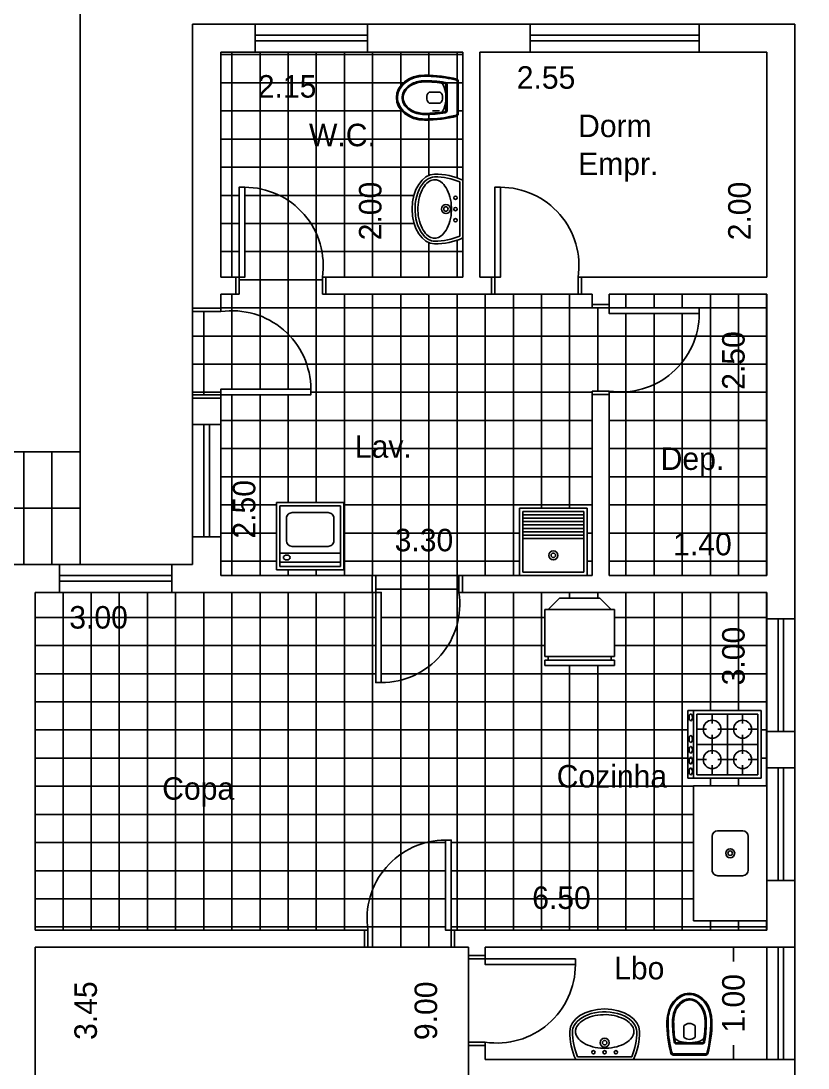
# Model space of a CAD drawing. Extents: x 0 to 58.4, y 0 to 35.7.
# Drawn here: x 25.01 to 32, y 14.31 to 23.62 of the extents above; entities that cross this region are included whole.
import ezdxf

# ---------------------------------------------------------------- set-up
doc = ezdxf.new("R2010")
doc.units = 0
doc.header["$MEASUREMENT"] = 0
doc.layers.get('0').update_dxf_attribs({"linetype": 'CONTINUOUS'})
doc.layers.get('DEFPOINTS').update_dxf_attribs({"linetype": 'CONTINUOUS'})
for name, color, linetype in [('BLOCO', 5, 'CONTINUOUS'), ('BLOCOS', 5, 'CONTINUOUS'), ('CINZA', 8, 'CONTINUOUS'), ('HACHURA', 1, 'CONTINUOUS'), ('PAREDE', 7, 'CONTINUOUS')]:
    doc.layers.add(name, color=color, linetype=linetype)
doc.styles.add('PADRÃO', font='', dxfattribs={"height": 0.2})
doc.styles.get('PADRÃO').set_extended_font_data('AvantGarde Bk BT')
doc.dimstyles.new('PADRÃOS', dxfattribs={"dimtxt": 0.15, "dimasz": 0.1, "dimexe": 1.25, "dimexo": 0.625, "dimgap": 0.1, "dimtad": 0, "dimjust": 1, "dimzin": 1, "dimdsep": 46, "dimtxsty": 'PADRÃO', "dimcen": 2.5, "dimse1": 1, "dimse2": 1, "dimsd1": 1, "dimsd2": 1, "dimclrt": 1, "dimadec": 0, "dimazin": 0, "dimtfac": 1, "dimtdec": 4, "dimtmove": 0, "dimatfit": 3, "dimfxl": 1, "dimtolj": 1, "dimtzin": 0, "dimarcsym": 0})
pattern_1 = [(0, (-125.116614280291, -129.9344405461222), (0, 0.25), []), (90, (-125.116614280291, -129.9344405461222), (-0.25, 1.530757942277972e-17), [])]

# ---------------------------------------------------------------- blocks, each defined once
blk = doc.blocks.new('J1')
at = {"layer": 'BLOCO'}
for p, q in [((0, 0.25), (0, 0)), ((1, 0.25), (0, 0.25)), ((1, 0), (1, 0.25)), ((1, 0.1500000000000057), (0, 0.1500000000000057)), ((0, 0.09999999999999432), (1, 0.09999999999999432)), ((0, 0), (1, 0))]:
    blk.add_line(p, q, dxfattribs=at)
blk = doc.blocks.new('J15')
at = {"layer": 'BLOCO'}
for p, q in [((1.5, 0.25), (0, 0.25)), ((0, 0.25), (0, 0)), ((1.5, 0), (1.5, 0.25)), ((1.5, 0.1500000000000057), (0, 0.1500000000000057)), ((0, 0.09999999999999432), (1.5, 0.09999999999999432)), ((0, 0), (1.5, 0))]:
    blk.add_line(p, q, dxfattribs=at)
blk = doc.blocks.new('P80E15')
at = {"layer": 'BLOCO', "ltscale": 0.015}
for p, q in [((0.03000000000000114, 0.1500000000000057), (0, 0.1500000000000057)), ((0, 0.1500000000000057), (0, 0)), ((0.03000000000000114, 0.1500000000000057), (0.03000000000000114, 0)), ((0.8000000000000114, 0.1500000000000341), (0.7700000000000102, 0.1500000000000341)), ((0.7700000000000102, 0.1500000000000057), (0.7700000000000102, 0)), ((0.8000000000000114, 0.1500000000000057), (0.8000000000000114, 0)), ((0.03000000000000114, 2.842170943040401e-14), (0, 0)), ((0.8000000000000114, 2.842170943040401e-14), (0.7700000000000102, 5.684341886080801e-14))]:
    blk.add_line(p, q, dxfattribs=at)
at = {"layer": 'BLOCO'}
blk.add_lwpolyline([(0.03000000000000114, 0.1500000000000057), (0.0800000000000125, 0.1500000000000057), (0.0800000000000125, 0.950000000000017), (0.03000000000000114, 0.950000000000017)], close=True, dxfattribs=at)
at = {"layer": 'BLOCO', "ltscale": 0.015}
blk.add_arc((0.0800000000000125, 0.2524375000000134), 0.6975625000000036, 351.555539587714, 90.00000000000041, dxfattribs=at)
blk = doc.blocks.new('P80D25')
at = {"layer": 'BLOCO', "ltscale": 0.015}
for p, q in [((0, 0.2499999999999716), (0, 0)), ((0, 0.25), (0.03000000000000114, 0.25)), ((0.03000000000000114, 0.2499999999999716), (0.03000000000000114, 0)), ((0.7700000000000102, 0.2499999999999716), (0.7700000000000102, -2.842170943040401e-14)), ((0.7700000000000102, 0.2499999999999716), (0.8000000000000114, 0.2499999999999716)), ((0.8000000000000114, 0.2499999999999716), (0.8000000000000114, -2.842170943040401e-14)), ((0, 0), (0.8000000000000114, -2.842170943040401e-14))]:
    blk.add_line(p, q, dxfattribs=at)
at = {"layer": 'BLOCO'}
blk.add_lwpolyline([(0.7700000000000102, 0.2499999999999716), (0.7199999999999989, 0.2499999999999716), (0.7199999999999989, 1.049999999999983), (0.7700000000000102, 1.049999999999983)], close=True, dxfattribs=at)
at = {"layer": 'BLOCO', "ltscale": 0.015}
blk.add_arc((0.7199999999999989, 0.3524374999999793), 0.6975625000000036, 89.99999999999959, 188.444460412286, dxfattribs=at)
blk = doc.blocks.new('P80D15')
at = {"layer": 'BLOCO', "ltscale": 0.015}
for p, q in [((0, 0.1500000000000057), (0, 0)), ((0, 0.1500000000000341), (0.03000000000000114, 0.1500000000000341)), ((0.03000000000000114, 0.1500000000000057), (0.03000000000000114, 0)), ((0.7700000000000102, 0.1500000000000057), (0.7700000000000102, 0)), ((0.7700000000000102, 0.1500000000000057), (0.8000000000000114, 0.1500000000000057)), ((0.8000000000000114, 0.1500000000000057), (0.8000000000000114, 0)), ((0, 2.842170943040401e-14), (0.03000000000000114, 0)), ((0.7699999999999818, 0), (0.8000000000000114, 0))]:
    blk.add_line(p, q, dxfattribs=at)
at = {"layer": 'BLOCO'}
blk.add_lwpolyline([(0.7700000000000102, 0.1500000000000057), (0.7199999999999989, 0.1500000000000057), (0.7199999999999989, 0.950000000000017), (0.7700000000000102, 0.950000000000017)], close=True, dxfattribs=at)
at = {"layer": 'BLOCO', "ltscale": 0.015}
blk.add_arc((0.7199999999999989, 0.2524375000000134), 0.6975625000000036, 89.99999999999959, 188.444460412286, dxfattribs=at)
blk = doc.blocks.new('*D24')
at = {"layer": 'DEFPOINTS', "color": 0, "linetype": 'ByBlock', "ltscale": 0.015}
for p in [(151.9012988575049, 153.2716964612451), (154.0512988575049, 153.2716964612451), (154.0512988575049, 152.9668507442966)]:
    blk.add_point(p, dxfattribs=at)
at = {"color": 1, "linetype": 'ByBlock', "ltscale": 0.015, "insert": (152.490515890472, 152.9668507442966), "char_height": 0.2, "attachment_point": 5, "style": 'PADRÃO'}
blk.add_mtext('\\A1;2.15', dxfattribs=at)
blk = doc.blocks.new('*D25')
at = {"layer": 'DEFPOINTS', "color": 0, "linetype": 'ByBlock', "ltscale": 0.015}
for p in [(153.2304566774369, 153.2716964612451), (154.0512988575048, 153.2716964612451), (154.0512988575048, 151.2716964612451)]:
    blk.add_point(p, dxfattribs=at)
at = {"color": 1, "linetype": 'ByBlock', "ltscale": 0.015, "insert": (153.2304566774369, 151.8607761315748), "char_height": 0.2, "attachment_point": 5, "rotation": 90, "style": 'PADRÃO'}
blk.add_mtext('\\A1;2.00', dxfattribs=at)
blk = doc.blocks.new('*D26')
at = {"layer": 'DEFPOINTS', "color": 0, "linetype": 'ByBlock', "ltscale": 0.015}
for p in [(154.2012988575049, 153.2716964612451), (156.7512988575049, 153.2716964612451), (156.7512988575049, 153.0457274916542)]:
    blk.add_point(p, dxfattribs=at)
at = {"color": 1, "linetype": 'ByBlock', "ltscale": 0.015, "insert": (154.7905158904719, 153.0457274916542), "char_height": 0.2, "attachment_point": 5, "style": 'PADRÃO'}
blk.add_mtext('\\A1;2.55', dxfattribs=at)
blk = doc.blocks.new('*D27')
at = {"layer": 'DEFPOINTS', "color": 0, "linetype": 'ByBlock', "ltscale": 0.015}
for p in [(156.5096346165039, 153.2716964612451), (156.7512988575049, 153.2716964612451), (156.7512988575049, 151.2716964612451)]:
    blk.add_point(p, dxfattribs=at)
at = {"color": 1, "linetype": 'ByBlock', "ltscale": 0.015, "insert": (156.5096346165039, 151.8607761315748), "char_height": 0.2, "attachment_point": 5, "rotation": 90, "style": 'PADRÃO'}
blk.add_mtext('\\A1;2.00', dxfattribs=at)
blk = doc.blocks.new('*D28')
at = {"layer": 'DEFPOINTS', "color": 0, "linetype": 'ByBlock', "ltscale": 0.015}
for p in [(156.7512988575049, 151.1216964612451), (156.4561938853728, 148.6216964612451), (156.7512988575049, 148.6216964612451)]:
    blk.add_point(p, dxfattribs=at)
at = {"color": 1, "linetype": 'ByBlock', "ltscale": 0.015, "insert": (156.4561938853728, 150.5326167909154), "char_height": 0.2, "attachment_point": 5, "rotation": 90, "style": 'PADRÃO'}
blk.add_mtext('\\A1;2.50', dxfattribs=at)
blk = doc.blocks.new('*D29')
at = {"layer": 'DEFPOINTS', "color": 0, "linetype": 'ByBlock', "ltscale": 0.015}
for p in [(155.3512988575049, 148.9005357289226), (155.3512988575049, 148.6216964612451), (156.7512988575049, 148.6216964612451)]:
    blk.add_point(p, dxfattribs=at)
at = {"color": 1, "linetype": 'ByBlock', "ltscale": 0.015, "insert": (156.1800763300324, 148.9005357289226), "char_height": 0.2, "attachment_point": 5, "style": 'PADRÃO'}
blk.add_mtext('\\A1;1.40', dxfattribs=at)
blk = doc.blocks.new('*D30')
at = {"layer": 'DEFPOINTS', "color": 0, "linetype": 'ByBlock', "ltscale": 0.015}
for p in [(151.9012988575049, 148.9361172222403), (151.9012988575049, 148.6216964612451), (155.2012988575049, 148.6216964612451)]:
    blk.add_point(p, dxfattribs=at)
at = {"color": 1, "linetype": 'ByBlock', "ltscale": 0.015, "insert": (153.7060543080722, 148.9361172222403), "char_height": 0.2, "attachment_point": 5, "style": 'PADRÃO'}
blk.add_mtext('\\A1;3.30', dxfattribs=at)
blk = doc.blocks.new('*D31')
at = {"layer": 'DEFPOINTS', "color": 0, "linetype": 'ByBlock', "ltscale": 0.015}
for p in [(151.9012988575049, 151.1216964612451), (152.1097131439628, 151.1216964612451), (151.9012988575049, 148.6216964612451)]:
    blk.add_point(p, dxfattribs=at)
at = {"color": 1, "linetype": 'ByBlock', "ltscale": 0.015, "insert": (152.1097131439628, 149.2107761315748), "char_height": 0.2, "attachment_point": 5, "rotation": 90, "style": 'PADRÃO'}
blk.add_mtext('\\A1;2.50', dxfattribs=at)
blk = doc.blocks.new('*D32')
at = {"layer": 'DEFPOINTS', "color": 0, "linetype": 'ByBlock', "ltscale": 0.015}
for p in [(156.7512988575049, 148.4716964612451), (156.4561938853728, 145.4716964612451), (156.7512988575049, 145.4716964612451)]:
    blk.add_point(p, dxfattribs=at)
at = {"color": 1, "linetype": 'ByBlock', "ltscale": 0.015, "insert": (156.4561938853728, 147.9069986590473), "char_height": 0.2, "attachment_point": 5, "rotation": 90, "style": 'PADRÃO'}
blk.add_mtext('\\A1;3.00', dxfattribs=at)
blk = doc.blocks.new('*D33')
at = {"layer": 'DEFPOINTS', "color": 0, "linetype": 'ByBlock', "ltscale": 0.015}
for p in [(150.2512988575049, 145.7589405402624), (150.2512988575049, 145.4716964612451), (156.7512988575049, 145.4716964612451)]:
    blk.add_point(p, dxfattribs=at)
at = {"color": 1, "linetype": 'ByBlock', "ltscale": 0.015, "insert": (154.9279206417991, 145.7589405402624), "char_height": 0.2, "attachment_point": 5, "style": 'PADRÃO'}
blk.add_mtext('\\A1;6.50', dxfattribs=at)
blk = doc.blocks.new('*D34')
at = {"layer": 'DEFPOINTS', "color": 0, "linetype": 'ByBlock', "ltscale": 0.015}
for p in [(150.2512988575049, 148.4716964612451), (153.2472512440137, 148.4716964612451), (153.2472512440137, 148.2496139546853)]:
    blk.add_point(p, dxfattribs=at)
at = {"color": 1, "linetype": 'ByBlock', "ltscale": 0.015, "insert": (150.8159966597027, 148.2496139546853), "char_height": 0.2, "attachment_point": 5, "style": 'PADRÃO'}
blk.add_mtext('\\A1;3.00', dxfattribs=at)
blk = doc.blocks.new('*D35')
at = {"color": 0, "linetype": 'ByBlock', "ltscale": 0.015}
for p, q in [((156.4561938853728, 145.3216964612451), (156.4561938853728, 145.1929189887176)), ((156.4561938853728, 144.3216964612451), (156.4561938853728, 144.4504739337726))]:
    blk.add_line(p, q, dxfattribs=at)
at = {"layer": 'DEFPOINTS', "color": 0, "linetype": 'ByBlock', "ltscale": 0.015}
for p in [(156.7512988575049, 145.3216964612451), (156.4561938853728, 144.3216964612451), (156.7512988575049, 144.3216964612451)]:
    blk.add_point(p, dxfattribs=at)
at = {"color": 1, "linetype": 'ByBlock', "ltscale": 0.015, "insert": (156.4561938853728, 144.8216964612451), "char_height": 0.2, "attachment_point": 5, "rotation": 90, "style": 'PADRÃO'}
blk.add_mtext('\\A1;1.00', dxfattribs=at)
blk = doc.blocks.new('*D36')
at = {"layer": 'DEFPOINTS', "color": 0, "linetype": 'ByBlock', "ltscale": 0.015}
for p in [(150.2512988575049, 145.3216964612451), (150.2512988575049, 141.8716964612451), (150.7024520981217, 141.8716964612451)]:
    blk.add_point(p, dxfattribs=at)
at = {"color": 1, "linetype": 'ByBlock', "ltscale": 0.015, "insert": (150.7024520981217, 144.7568612964099), "char_height": 0.2, "attachment_point": 5, "rotation": 90, "style": 'PADRÃO'}
blk.add_mtext('\\A1;3.45', dxfattribs=at)
blk = doc.blocks.new('*D37')
at = {"layer": 'DEFPOINTS', "color": 0, "linetype": 'ByBlock', "ltscale": 0.015}
for p in [(153.1784178999521, 145.3216964612451), (153.7244692792733, 136.3216964612451), (154.1012988575049, 136.3216964612451)]:
    blk.add_point(p, dxfattribs=at)
at = {"color": 1, "linetype": 'ByBlock', "ltscale": 0.015, "insert": (153.7244692792733, 144.7552816260803), "char_height": 0.2, "attachment_point": 5, "rotation": 90, "style": 'PADRÃO'}
blk.add_mtext('\\A1;9.00', dxfattribs=at)
blk = doc.blocks.new('VASOSAN')
at = {"layer": 'BLOCOS'}
for p, q in [((-0.04999870165021036, 0.1999637913173729), (-0.04999870165021036, 0.300036208682684)), ((0.05000129834978395, 0.2000000000000171), (0.05000129834978395, 0.3000000000000398)), ((-0.1156907586723577, 0.1400000000000148), (0.1156608751354042, 0.1400000000000148)), ((-0.1156899891503542, 0.1500000000000057), (0.1156563640565906, 0.1500000000000057)), ((-0.1449592708755176, 0.04000000000002046), (0.1449618675667352, 0.04000000000002046)), ((-0.144958964094414, 0.05000000000001137), (0.144958964094414, 0.05000000000001137))]:
    blk.add_line(p, q, dxfattribs=at)
for centre, radius, start, end in [((-1.681254687468936e-05, 0.2500000000000284), 0.07072348561596478, 44.98962509969003, 134.9688828081831), ((-1.681254687468936e-05, 0.2500000000000284), 0.07072348561596478, 225.0311171918169, 315.01037490031), ((-0.1156907586724003, 0.1599999999999966), 0.02, 189.3867869031125, 270.0000000001221), ((-0.1156899891503826, 0.1599999999999113), 0.01, 189.3843767903272, 270.0000000002443), ((0.1156563640566048, 0.1599999999999397), 0.01, 269.9999999999185, 350.5758748885445), ((0.1156608751354185, 0.1600000000000534), 0.02, 269.9999999999593, 350.5771305827586), ((-0.1449592708755176, 0.06000000000784667), 0.02, 195.5363314444965, 269.9999999879495), ((-0.1449589640944282, 0.0600000000000307), 0.01, 195.5346797106506, 270), ((0.1449589640941156, 0.06000000000059913), 0.01, 270.0000000017912, 344.483103753554), ((0.1449618675666784, 0.06000000000008754), 0.02, 270.0000000001221, 344.463668535786)]:
    blk.add_arc(centre, radius, start, end, dxfattribs=at)
for centre, major_axis, ratio, start_param, end_param in [((1.298349786793551e-06, 0.3400000000000034), (0, 0.25), 0.8000000000000114, 4.71238898038469, 7.853981633974483), ((1.298349786793551e-06, 0.3400000000000034), (0, 0.5), 0.4000000000000057, 1.570796326794897, 2.178171401941273), ((1.298349786793551e-06, 0.3400000000000034), (0, 0.5), 0.4000000000000057, 4.10501390519934, 4.71238898038469), ((3.162615456631102e-06, 0.2000000000000171), (-0.1315416254084454, 0), 0.380107846735427, 0, 3.141592653589793)]:
    blk.add_ellipse(centre, major_axis=major_axis, ratio=ratio, start_param=start_param, end_param=end_param, dxfattribs=at)
for points, knots in [([(0.1900012983497845, 0.3400000000000034), (0.1900012983497845, 0.3848761319792686), (0.1797393390216371, 0.4296688513161939), (0.1275724019719462, 0.5345347987748141), (0.06728061332151469, 0.5774883381547511), (-0.05557463358574921, 0.5822833263597715), (-0.1176873313140447, 0.5442092108278018), (-0.1772271428546759, 0.4396819034496957), (-0.1899987016502109, 0.3899119131999385), (-0.1899987016502109, 0.3400000000000034)], [4.71238898038469, 4.71238898038469, 4.71238898038469, 4.71238898038469, 5.268704666077937, 5.268704666077937, 6.251971787216637, 6.251971787216637, 7.235238908355337, 7.235238908355337, 7.853981633974483, 7.853981633974483, 7.853981633974483, 7.853981633974483]), ([(0.1500012983497925, 0.3400000000000034), (0.1500012983497925, 0.3788440209133057), (0.1410350669412708, 0.4175642631073231), (0.09785548235792874, 0.5046356523495774), (0.05186252916044509, 0.5365242863162791), (-0.035906470330346, 0.5428969122828846), (-0.08268716521656927, 0.5186239494114204), (-0.136675398657502, 0.4336095243094746), (-0.1499987016502189, 0.3869668551708401), (-0.1499987016502189, 0.3400000000000034)], [4.71238898038469, 4.71238898038469, 4.71238898038469, 4.71238898038469, 5.267303564860582, 5.267303564860582, 6.225165062483076, 6.225165062483076, 7.18302656010557, 7.18302656010557, 7.853981633974483, 7.853981633974483, 7.853981633974483, 7.853981633974483]), ([(0.1400012983497874, 0.3400000000000034), (0.1400012983497874, 0.3772837390730786), (0.1313244408788421, 0.4146147677288923), (0.08614040026922964, 0.5057958350239744), (0.03502463044166859, 0.5349710805647021), (-0.04931088296146413, 0.5246485128546965), (-0.08846614740087944, 0.4978919085569657), (-0.1301770436703151, 0.4186244413023701), (-0.139998701650228, 0.3793231752999873), (-0.139998701650228, 0.3400000000000034)], [4.71238898038469, 4.71238898038469, 4.71238898038469, 4.71238898038469, 5.266984672173268, 5.266984672173268, 6.376176055750425, 6.376176055750425, 7.268653195712185, 7.268653195712185, 7.853981633974483, 7.853981633974483, 7.853981633974483, 7.853981633974483]), ([(-0.1899987016502109, 0.3400000000000034), (-0.1899987016502109, 0.2628456380244302), (-0.1826597402104682, 0.1857481592563204), (-0.1646350625580055, 0.0962993025843275), (-0.1598779088782436, 0.07633152029333701), (-0.1545936493339752, 0.05732178411361133)], [1.570796326794897, 1.570796326794897, 1.570796326794897, 1.570796326794897, 2.037455774227855, 2.037455774227855, 2.178171373096618, 2.178171373096618, 2.178171373096618, 2.178171373096618]), ([(0.1255213970934932, 0.158362586435743), (0.1304959230626253, 0.1883329397418549), (0.1342856674288981, 0.2197754344096836), (0.1388984311594896, 0.280892952358073), (0.1400012983497874, 0.3104504303007616), (0.1400012983497874, 0.3400000000000034)], [4.319424209334854, 4.319424209334854, 4.319424209334854, 4.319424209334854, 4.526146784234752, 4.526146784234752, 4.71238898038469, 4.71238898038469, 4.71238898038469, 4.71238898038469]), ([(0.1353910129756457, 0.1567256052765629), (0.1406375926198677, 0.1883393074453181), (0.1445703338030171, 0.2215366219332111), (0.1489940345178695, 0.2833246268364178), (0.1500012983497925, 0.3116621455754114), (0.1500012983497925, 0.3400000000000034)], [4.319414935773391, 4.319414935773391, 4.319414935773391, 4.319414935773391, 4.53527739023095, 4.53527739023095, 4.71238898038469, 4.71238898038469, 4.71238898038469, 4.71238898038469]), ([(0.1545944801337669, 0.0573247746568768), (0.1714080019636555, 0.1178830224408784), (0.1827947395838834, 0.188231392050767), (0.1891612343353728, 0.2873542333339003), (0.1900012983497845, 0.3136769834079587), (0.1900012983497845, 0.3400000000000034)], [4.105016649121983, 4.105016649121983, 4.105016649121983, 4.105016649121983, 4.553177186481221, 4.553177186481221, 4.71238898038469, 4.71238898038469, 4.71238898038469, 4.71238898038469])]:
    blk.add_open_spline(points, degree=3, knots=knots, dxfattribs=at)
for points in [[(-0.1499987016502189, 0.3400000000000034), (-0.1499987016502189, 0.2771333061211863), (-0.1449377691834997, 0.2142947379843179), (-0.1354229546785177, 0.1567380311504962)], [(-0.1399987016502138, 0.3400000000000034), (-0.1399987016502138, 0.2776703725988909), (-0.1349701841103865, 0.2153313553609451), (-0.1255561557510418, 0.1583694305881238)]]:
    blk.add_open_spline(points, degree=3, dxfattribs=at)
blk = doc.blocks.new('LAVAT')
at = {"layer": 'BLOCOS'}
for p, q in [((-0.2573623180961135, 0), (0.2573623180960993, 0)), ((-0.2410322495695425, 0.02500000000000568), (0.2410322495695283, 0.02500000000000568))]:
    blk.add_line(p, q, dxfattribs=at)
for centre, radius in [((-2.842170943040401e-14, 0.1500000000000057), 0.04), ((-2.842170943040401e-14, 0.1500000000000057), 0.02), ((-0.09999999999999432, 0.06499999999999773), 0.015), ((0, 0.06499999999999773), 0.015), ((0.09999999999999432, 0.06499999999999773), 0.015)]:
    blk.add_circle(centre, radius, dxfattribs=at)
for centre, radius, start, end in [((0.3099999999999739, 0.25), 0.6200000000000045, 180, 203.779994731564), ((0.3099999999999739, 0.25), 0.5951987399818819, 180.0000000000055, 202.2113997706397), ((-0.3099999999999739, 0.25), 0.5951987399818819, 337.7886002293573, 359.9999999999946), ((-0.3099999999999739, 0.25), 0.6200000000000045, 336.2200052684331, 7.016477563892661e-15)]:
    blk.add_arc(centre, radius, start, end, dxfattribs=at)
blk.add_ellipse((-2.842170943040401e-14, 0.25), major_axis=(0.3100000000000023, 0), ratio=0.645161290322576, start_param=0, end_param=3.141592653589793, dxfattribs=at)
for points, knots in [([(0.2849999999999824, 0.2500000000000284), (0.2849999999999682, 0.300317964642403), (0.2452497040517159, 0.3541887687748044), (0.1008916727811169, 0.4227595909021034), (3.167234224576987e-05, 0.4339558931305021), (-0.1743068501371283, 0.3989778962069579), (-0.2442601782461509, 0.3532994974840165), (-0.2803506487652356, 0.2860131679577762), (-0.2851229441039038, 0.2679846562883483), (-0.285198739981908, 0.2499999999999716)], [0, 0, 0, 0, 0.9361481793933827, 0.9361481793933827, 1.872296358786765, 1.872296358786765, 2.808444538180148, 2.808444538180148, 3.13938546545754, 3.13938546545754, 3.13938546545754, 3.13938546545754]), ([(0.2599999999999625, 0.2500000000000284), (0.2599999999999625, 0.2784978981889878), (0.242078010852012, 0.3126567214920613), (0.1643569005752425, 0.3704649949829673), (0.1030052039381815, 0.3920693254798095), (-0.02877373062847255, 0.4037223597623836), (-0.0976825814684048, 0.3936467971219031), (-0.2034406750199054, 0.3477822861136133), (-0.2396263539294523, 0.3143366745038918), (-0.2661732608932681, 0.2526194074667387), (-0.2627272874450739, 0.2240541362115209), (-0.2158391141528142, 0.162032776211305), (-0.168127663237712, 0.1314918993692231), (-0.04805875393354597, 0.09792981637818343), (0.02266607553652022, 0.095757041570522), (0.1477154277714732, 0.1225128520000851), (0.2007272141554637, 0.1503951910720218), (0.2508407150234859, 0.2045307616155014), (0.2599999999999767, 0.2286312563089723), (0.2599999999999625, 0.2500000000000284)], [0, 0, 0, 0, 0.718091798041799, 0.718091798041799, 1.436183596083598, 1.436183596083598, 2.154275394125397, 2.154275394125397, 2.872367192167196, 2.872367192167196, 3.590458990208995, 3.590458990208995, 4.308550788250794, 4.308550788250794, 5.026642586292593, 5.026642586292593, 5.744734384334392, 5.744734384334392, 6.283185307179586, 6.283185307179586, 6.283185307179586, 6.283185307179586])]:
    blk.add_open_spline(points, degree=3, knots=knots, dxfattribs=at)
blk = doc.blocks.new('MÁQUINA')
at = {"layer": 'BLOCOS'}
for p, q in [((-0.2999999999999972, 0.6500000000000057), (0.2999999999999972, 0.6500000000000057)), ((-0.2999999999999972, 0.05000000000001137), (-0.2999999999999972, 0.6500000000000057)), ((-0.2700000000000244, 0.620000000000033), (0.2700000000000102, 0.620000000000033)), ((-0.2699999999999818, 0.0800000000000125), (-0.2700000000000244, 0.620000000000033)), ((-0.160000000000025, 0.5600000000000023), (0.1600000000000108, 0.5600000000000023)), ((0.2700000000000102, 0.620000000000033), (0.269999999999996, 0.07999999999995566)), ((0.2999999999999972, 0.6500000000000057), (0.2999999999999972, 0.05000000000001137)), ((-0.210000000000008, 0.3100000000000023), (-0.2100000000000222, 0.5099999999999909)), ((0.210000000000008, 0.5099999999999909), (0.2099999999999795, 0.3099999999999739)), ((0.2700000000000102, 0.1999999999999602), (-0.2699999999999676, 0.2000000000000171)), ((0.1599999999999824, 0.2599999999999625), (-0.1600000000000108, 0.2599999999999909)), ((0.269999999999996, 0.1199999999999477), (-0.2699999999999818, 0.1200000000000045)), ((0.2999999999999972, 0.05000000000001137), (-0.2999999999999972, 0.05000000000001137)), ((0.269999999999996, 0.07999999999995566), (-0.2699999999999818, 0.0800000000000125))]:
    blk.add_line(p, q, dxfattribs=at)
for centre, start, end in [((-0.160000000000025, 0.5099999999999909), 90, 180.0000000000045), ((0.1600000000000108, 0.5099999999999909), 359.9999999999985, 90.00000000000375), ((-0.1600000000000108, 0.3100000000000023), 180.0000000000057, 269.9999999999924), ((0.1599999999999824, 0.3099999999999739), 269.999999999994, 359.9999999999981)]:
    blk.add_arc(centre, 0.05, start, end, dxfattribs=at)
blk.add_ellipse((-0.2079155801208259, 0.1609604888554372), major_axis=(-0.03006968374842245, 0), ratio=0.7169811713374736, dxfattribs=at)
blk = doc.blocks.new('TANQUE')
at = {"layer": 'BLOCOS'}
for p, q in [((-0.2999999999999972, 0.5999999999999943), (0.2999999999999972, 0.5999999999999943)), ((-0.2999999999999972, 0), (-0.2999999999999972, 0.5999999999999943)), ((-0.2700000000000244, 0.5700000000000216), (0.2700000000000102, 0.5700000000000216)), ((-0.2699999999999818, 0.03000000000000114), (-0.2700000000000244, 0.5700000000000216)), ((0.2700000000000102, 0.5700000000000216), (0.269999999999996, 0.02999999999994429)), ((0.2999999999999972, 0.5999999999999943), (0.2999999999999972, 0)), ((-0.2700000000000244, 0.5400000000000205), (0.2700000000000102, 0.5400000000000205)), ((-0.2700000000000244, 0.5100000000000193), (0.2700000000000102, 0.5100000000000193)), ((-0.2700000000000244, 0.4800000000000182), (0.2700000000000102, 0.4800000000000182)), ((-0.2700000000000244, 0.4500000000000171), (0.2700000000000102, 0.4500000000000171)), ((-0.2700000000000244, 0.4200000000000159), (0.2700000000000102, 0.4200000000000159)), ((-0.2700000000000244, 0.3900000000000148), (0.2700000000000102, 0.3900000000000148)), ((-0.2700000000000244, 0.3600000000000136), (0.2700000000000102, 0.3600000000000136)), ((-0.2700000000000244, 0.3300000000000125), (0.2700000000000102, 0.3300000000000125)), ((0.2999999999999972, 0), (-0.2999999999999972, 0)), ((0.269999999999996, 0.02999999999994429), (-0.2699999999999818, 0.03000000000000114))]:
    blk.add_line(p, q, dxfattribs=at)
for radius in [0.04, 0.02]:
    blk.add_circle((1.4210854715202e-14, 0.1800000000000068), radius, dxfattribs=at)
blk = doc.blocks.new('FOGÃO4B')
at = {"layer": 'BLOCOS'}
for p, q in [((-0.2999999999999972, 0.700000000000017), (0.2999999999999972, 0.700000000000017)), ((-0.2999999999999972, 0.05000000000001137), (-0.2999999999999829, 0.700000000000017)), ((0.2999999999999972, 0.700000000000017), (0.2999999999999972, 0.05000000000001137)), ((-0.2999999999999972, 0.6500000000000057), (0.2999999999999972, 0.6500000000000057)), ((-0.2700000000000244, 0.620000000000033), (0.2700000000000102, 0.620000000000033)), ((-0.2699999999999818, 0.0800000000000125), (-0.2700000000000244, 0.620000000000033)), ((-0.1350000000000051, 0.5350000000000534), (-0.1350000000000193, 0.620000000000033)), ((2.842170943040401e-14, 0.0800000000000125), (-1.4210854715202e-14, 0.620000000000033)), ((0.1350000000000051, 0.5350000000000534), (0.1349999999999909, 0.620000000000033)), ((0.2700000000000102, 0.620000000000033), (0.269999999999996, 0.07999999999995566)), ((-0.2700000000000244, 0.4850000000000421), (-0.1850000000000023, 0.4850000000000421)), ((-0.08500000000000796, 0.4850000000000421), (0.08500000000000796, 0.4850000000000421)), ((0.1850000000000023, 0.4850000000000421), (0.2700000000000102, 0.4850000000000421)), ((-0.1349999999999909, 0.2650000000000716), (-0.1350000000000051, 0.4350000000000307)), ((0.1350000000000051, 0.2650000000000716), (0.1350000000000051, 0.4350000000000307)), ((-0.2700000000000244, 0.3500000000000512), (0.2700000000000102, 0.3500000000000512)), ((-0.2700000000000244, 0.2150000000000603), (-0.1850000000000023, 0.2150000000000603)), ((-0.08500000000000796, 0.2150000000000603), (0.08500000000000796, 0.2150000000000603)), ((0.1850000000000023, 0.2150000000000603), (0.2700000000000102, 0.2150000000000603)), ((-0.1349999999999767, 0.0800000000000125), (-0.1349999999999767, 0.1650000000000489)), ((0.1350000000000335, 0.0800000000000125), (0.1350000000000193, 0.1650000000000489)), ((0.2999999999999972, 0.05000000000001137), (-0.2999999999999972, 0.05000000000001137)), ((0.269999999999996, 0.07999999999995566), (-0.2699999999999818, 0.0800000000000125))]:
    blk.add_line(p, q, dxfattribs=at)
for centre in [(-0.1350000000000051, 0.4850000000000421), (0.1350000000000051, 0.4850000000000421), (-0.1350000000000051, 0.2150000000000603), (0.1350000000000051, 0.2150000000000603)]:
    blk.add_circle(centre, 0.08, dxfattribs=at)
for centre in [(-0.2399999999999949, 0.6750000000000114), (-0.1439999999999912, 0.6750000000000114), (-0.04800000000000182, 0.6750000000000114), (0.04800000000000182, 0.6750000000000114), (0.2400000000000091, 0.6750000000000114)]:
    blk.add_ellipse(centre, major_axis=(-0.03000000000000114, 0), ratio=0.499999999999981, dxfattribs=at)
blk = doc.blocks.new('PIA')
at = {"layer": 'BLOCOS'}
blk.add_lwpolyline([(-0.6000000000000085, 0), (0.5999999999999943, 0), (0.5999999999999943, 0.6500000000000057), (-0.6000000000000085, 0.6500000000000057)], close=True, dxfattribs=at)
blk.add_lwpolyline([(-0.1500000000000199, 0.1649999999999352), (0.1500000000000057, 0.1649999999999636, 0.414213562373095), (0.2000000000000028, 0.214999999999975), (0.2000000000000028, 0.4349999999999454, 0.414213562373095), (0.1500000000000057, 0.4849999999999568), (-0.1500000000000057, 0.4849999999999852, 0.4142135623731188), (-0.2000000000000028, 0.4349999999999739), (-0.2000000000000171, 0.2149999999999466, 0.4142135623730711)], format="xyb", close=True, dxfattribs=at)
for radius in [0.04, 0.02]:
    blk.add_circle((0, 0.3249999999999886), radius, dxfattribs=at)
blk = doc.blocks.new('GELAD')
at = {"layer": 'BLOCOS'}
for p, q in [((0.3100000000000023, 0.6499999999999773), (-0.3100000000000023, 0.6499999999999773)), ((-0.3100000000000023, 0.6499999999999773), (-0.3100000000000023, 0.5999999999999659)), ((0.3100000000000023, 0.5999999999999659), (-0.3100000000000023, 0.5999999999999659)), ((0.3100000000000023, 0.5699999999999648), (-0.3100000000000023, 0.5699999999999648)), ((-0.3100000000000023, 0.5699999999999648), (-0.3100000000000023, 0.1499999999999773)), ((-0.2800000000000011, 0.5999999999999659), (-0.2799999999999869, 0.5699999999999932)), ((0.2800000000000153, 0.5699999999999932), (0.2800000000000011, 0.5999999999999659)), ((0.3100000000000165, 0.5999999999999659), (0.3100000000000023, 0.6499999999999773)), ((0.3100000000000023, 0.1499999999999773), (0.3100000000000165, 0.5699999999999648)), ((-0.3100000000000023, 0.1499999999999773), (0.3100000000000023, 0.1499999999999773)), ((-0.1800000000000068, 0.05000000000001137), (-0.2800000000000011, 0.1500000000000057)), ((0.1800000000000068, 0.04999999999998295), (0.2800000000000011, 0.1499999999999773)), ((-0.1800000000000068, 0.05000000000001137), (0.1800000000000068, 0.04999999999998295))]:
    blk.add_line(p, q, dxfattribs=at)

msp = doc.modelspace()

# ---------------------------------------------------------------- hatches: boundary and pattern name
at = {"layer": 'HACHURA', "ltscale": 0.015}
h = msp.add_hatch(dxfattribs=at)
h.set_pattern_fill('NET', color=256, scale=2, style=0)
h.set_pattern_definition(pattern_1)
edge = h.paths.add_edge_path()
edge.add_ellipse((28.68468457721386, 21.9441136961949), major_axis=(1.261557183588136e-14, 0.3100000000000023), ratio=0.645161290322576, start_angle=0, end_angle=180, ccw=False)
edge.add_arc((28.68468457721391, 21.63411369619499), 0.6200000000000022, 66.22000526859063, 89.99999999994748, ccw=False)
edge.add_line((28.93468457721389, 22.20147601429517), (28.93468457721391, 23.33725591512294))
edge.add_line((28.93468457721391, 23.33725591512294), (28.08936424442376, 23.33725591512291))
edge.add_line((28.08936424442376, 23.33725591512291), (27.08936424442379, 23.33725591512294))
edge.add_line((27.08936424442379, 23.33725591512294), (26.78468457721394, 23.33725591512294))
edge.add_line((26.78468457721394, 23.33725591512294), (26.78468457721394, 21.33725591512294))
edge.add_line((26.78468457721394, 21.33725591512294), (26.91728216655937, 21.33725591512294))
edge.add_line((26.91728216655937, 21.33725591512294), (26.94728216655938, 21.33725591512294))
edge.add_line((26.94728216655938, 21.33725591512294), (26.94728216655938, 22.13725591512295))
edge.add_line((26.94728216655938, 22.13725591512295), (26.99728216655939, 22.13725591512295))
edge.add_arc((26.99728216655939, 21.43969341512295), 0.6975624999999992, -8.444460412283718, 90, ccw=False)
edge.add_line((27.68728216655938, 21.33725591512297), (27.71728216655939, 21.33725591512297))
edge.add_line((27.71728216655939, 21.33725591512297), (28.93468457721386, 21.33725591512291))
edge.add_line((28.93468457721386, 21.33725591512291), (28.93468457721386, 21.68675137809475))
edge.add_arc((28.68468457721386, 22.25411369619493), 0.6199999999999977, 269.99999999997635, 293.77999473141176, ccw=False)
edge = h.paths.add_edge_path(flags=16)
edge.add_ellipse((28.59468457721391, 22.93366775270349), major_axis=(-0.25, 1.530757942277972e-17), ratio=0.8000000000000114, start_angle=270, end_angle=450, ccw=False)
edge.add_ellipse((28.59468457721391, 22.93366775270349), major_axis=(-0.5, 3.061515884555943e-17), ratio=0.4000000000000057, start_angle=235.1999716104384, end_angle=270, ccw=False)
edge.add_arc((28.87468457721388, 23.07862832192038), 0.02000000000001102, 0, 78.1772623965984, ccw=False)
edge.add_line((28.89468457721389, 23.07862832192038), (28.89468457721389, 22.78870718347818))
edge.add_arc((28.87468457721391, 22.78870718348037), 0.01999999999999973, 281.82273711226367, 359.9999999937305, ccw=False)
edge.add_ellipse((28.59468457721391, 22.93366775270349), major_axis=(-0.5, 3.061515884555943e-17), ratio=0.4000000000000057, start_angle=90, end_angle=124.80002838732861, ccw=False)
h.paths.add_polyline_path([(31.03468457721394, 21.01665041590883), (30.23468457721393, 21.01665041590883), (30.23468457721393, 21.06665041590884), (30.08468457721395, 21.06665041590881), (30.08468457721392, 21.09665041590884), (30.08468457721389, 21.18725591512293), (29.98875943937415, 21.18725591512293), (29.95875943937415, 21.18725591512299), (29.08468457721389, 21.18725591512299), (27.71728216655939, 21.18725591512293), (27.68728216655938, 21.18725591512296), (27.68728216655938, 21.33725591512294, 0.458070425990229), (26.99728216655939, 22.13725591512295), (26.99728216655939, 21.33725591512294), (26.9472821665594, 21.33725591512294), (26.94728216655938, 21.18725591512293), (26.91728216655937, 21.18725591512293), (26.78468457721394, 21.18725591512296), (26.78468457721394, 21.06227836835561), (26.78468457721394, 21.03227836835561, -0.4580704259902146), (27.58468457721392, 20.34227836835561), (27.58468457721389, 20.29227836835557), (26.78468457721391, 20.2922783683556), (26.78468457721391, 20.2622783683556), (26.78468457721394, 20.03111763326709), (26.78468457721394, 19.03111763326709), (26.78468457721391, 18.68725591512293), (28.13063696372276, 18.6872559151229), (28.16063696372279, 18.6872559151229), (28.93063696372278, 18.6872559151229), (29.4388004341954, 18.6872559151229), (29.43880043419543, 19.28725591512287), (30.03880043419545, 19.28725591512287), (30.03880043419545, 18.6872559151229), (30.08468457721389, 18.68725591512288), (30.08468457721392, 20.29665041590883), (30.08468457721395, 20.32665041590883), (30.23468457721393, 20.32665041590883, 0.458070425990229)])
h.paths.add_polyline_path([(27.87879522296763, 19.33725591512274), (27.87879522296763, 18.73725591512292), (27.2787952229676, 18.73725591512292), (27.2787952229676, 19.33725591512291)], flags=16)
h.paths.add_polyline_path([(26.78468457721394, 21.03227836835561), (26.53468457721394, 21.03227836835561), (26.53468457721391, 20.2922783683556), (26.78468457721391, 20.2922783683556), (26.78468457721388, 20.34227836835558), (27.58468457721392, 20.34227836835561, 0.4580704259902146)])
h.paths.add_polyline_path([(31.63468457721393, 21.1872559151229), (30.2346845772139, 21.1872559151229), (30.2346845772139, 21.09665041590884), (30.23468457721393, 21.06665041590884), (31.03468457721394, 21.06665041590884), (31.03468457721394, 21.01665041590883, -0.4580704259902146), (30.23468457721395, 20.32665041590883), (30.23468457721395, 20.29665041590883), (30.23468457721393, 18.6872559151229), (31.63468457721393, 18.6872559151229)])
h = msp.add_hatch(dxfattribs=at)
h.set_pattern_fill('NET', color=256, scale=2, style=0)
h.set_pattern_definition(pattern_1)
h.paths.add_polyline_path([(31.63468457721396, 16.97908850736044), (31.63468457721393, 17.3024109551441), (31.6346845772139, 18.3024109551441), (31.63468457721396, 18.5372559151229), (28.93063696372278, 18.5372559151229), (28.90063696372277, 18.53725591512287, -0.4580704259902146), (28.21063696372278, 17.73725591512289), (28.16063696372277, 17.73725591512289), (28.16063696372277, 18.5372559151229), (28.13063696372276, 18.5372559151229), (26.35134154121724, 18.5372559151229), (25.35134154121724, 18.5372559151229), (25.13468457721393, 18.5372559151229), (25.1346845772139, 15.5372559151229), (28.06180361966111, 15.53725591512287), (28.09180361966111, 15.53725591512293, -0.4580704259902146), (28.7818036196611, 16.33725591512291), (28.83180361966112, 16.33725591512291), (28.83180361966114, 15.5372559151229), (28.86180361966112, 15.5372559151229), (31.63468457721393, 15.5372559151229), (31.63468457721393, 15.62092082293478), (30.98468457721393, 15.62092082293478), (30.98468457721393, 16.8209208229348), (31.63468457721396, 16.8209208229348)])
h.paths.add_polyline_path([(29.66265103424521, 17.88725591512292), (29.66265103424521, 17.93725591512293), (29.69265103424522, 17.93725591512293), (29.69265103424522, 17.96725591512293), (29.66265103424519, 17.96725591512293), (29.66265103424527, 18.38725591512292), (29.69265103424527, 18.38725591512295), (29.79265103424521, 18.48725591512289), (30.15265103424525, 18.48725591512289), (30.25265103424519, 18.38725591512292), (30.28265103424528, 18.38725591512295), (30.28265103424522, 17.96725591512293), (30.25265103424522, 17.96725591512293), (30.25265103424525, 17.93725591512293), (30.28265103424525, 17.9372559151229), (30.28265103424525, 17.88725591512292)], flags=16)
h.paths.add_polyline_path([(30.93468457721394, 17.48774301197525), (31.58468457721395, 17.48774301197525), (31.58468457721395, 16.88774301197526), (30.93468457721394, 16.88774301197526)], flags=16)
edge = h.paths.add_edge_path(flags=0)
edge.add_ellipse((30.95968457721395, 16.94774301197526), major_axis=(6.243288763578783e-16, -0.03000000000000114), ratio=0.499999999999981, start_angle=0, end_angle=360)
edge = h.paths.add_edge_path(flags=0)
edge.add_ellipse((30.95968457721395, 17.04374301197527), major_axis=(6.243288763578783e-16, -0.03000000000000114), ratio=0.499999999999981, start_angle=0, end_angle=360)
edge = h.paths.add_edge_path(flags=0)
edge.add_ellipse((30.95968457721395, 17.13974301197527), major_axis=(6.243288763578783e-16, -0.03000000000000114), ratio=0.499999999999981, start_angle=0, end_angle=360)
edge = h.paths.add_edge_path(flags=0)
edge.add_ellipse((30.95968457721395, 17.23574301197527), major_axis=(6.243288763578783e-16, -0.03000000000000114), ratio=0.499999999999981, start_angle=0, end_angle=360)
edge = h.paths.add_edge_path(flags=0)
edge.add_ellipse((30.95968457721395, 17.42774301197528), major_axis=(6.243288763578783e-16, -0.03000000000000114), ratio=0.499999999999981, start_angle=0, end_angle=360)
h.paths.add_polyline_path([(28.90063696372277, 18.53725591512287), (28.90063696372277, 18.68725591512293), (28.16063696372279, 18.68725591512288), (28.16063696372277, 18.53725591512287), (28.21063696372278, 18.53725591512287), (28.21063696372278, 17.73725591512289, 0.4580704259902146)])
h.paths.add_polyline_path([(28.7818036196611, 16.33725591512291, 0.458070425990229), (28.09180361966111, 15.5372559151229), (28.09180361966111, 15.38725591512292), (28.83180361966112, 15.38725591512286), (28.83180361966112, 15.53725591512293), (28.7818036196611, 15.53725591512287)])
h.paths.add_polyline_path([(31.18545872596098, 17.6578603107273), (31.18545872596098, 18.2872559151229), (31.49370048420275, 18.2872559151229), (31.49370048420275, 17.6578603107273)], flags=24)
h.paths.add_polyline_path([(29.49489152634331, 15.97862087326109), (30.12772119667298, 15.97862087326109), (30.12772119667298, 15.67037911501933), (29.49489152634331, 15.67037911501933)], flags=24)
h.paths.add_polyline_path([(25.38468457721393, 18.46929428768397), (26.01408018160953, 18.46929428768397), (26.01408018160953, 18.1610525294422), (25.38468457721393, 18.1610525294422)], flags=24)
h.paths.add_polyline_path([(26.2096928137714, 16.58409563013538), (27.0490472093758, 16.58409563013538), (27.0490472093758, 16.9634225532123), (26.2096928137714, 16.9634225532123)], flags=24)
h.paths.add_polyline_path([(29.72500673815549, 16.74841532248251), (30.84313860628734, 16.74841532248251), (30.84313860628734, 17.06077795984515), (29.72500673815549, 17.06077795984515)], flags=24)

# ---------------------------------------------------------------- linework, layer by layer
at = {"layer": 'CINZA', "ltscale": 0.015}
for p, q in [((25.53468457721394, 24.58725591512285), (25.53468457721394, 19.7872559151229)), ((22.98468457721393, 19.7872559151229), (25.53468457721394, 19.7872559151229)), ((25.03468457721394, 19.7872559151229), (25.03468457721394, 18.7872559151229)), ((25.28468457721394, 19.7872559151229), (25.28468457721394, 18.7872559151229)), ((25.53468457721394, 19.7872559151229), (25.53468457721394, 18.7872559151229)), ((24.03468457721394, 19.2872559151229), (25.53468457721394, 19.2872559151229))]:
    msp.add_line(p, q, dxfattribs=at)
msp.add_arc((25.57603149582116, 1.072915925736766), 25.39650189674047, 49.59718591765677, 80.95068101607411, dxfattribs=at)
at = {"layer": 'HACHURA', "ltscale": 0.015}
for p, q in [((29.95875943937415, 21.18725591512299), (29.08468457721389, 21.18725591512299)), ((28.16063696372279, 18.6872559151229), (28.93063696372278, 18.6872559151229)), ((28.06180361966111, 15.38725591512289), (28.83180361966109, 15.38725591512289)), ((28.98468457721393, 15.28204558404502), (28.98468457721393, 14.54204558404501))]:
    msp.add_line(p, q, dxfattribs=at)
at = {"layer": 'PAREDE', "ltscale": 0.015}
for p, q in [((26.53468457721394, 23.58725591512291), (26.53468457721394, 21.06227836835561)), ((26.53468457721394, 23.58725591512291), (27.08936424442376, 23.58725591512288)), ((27.08936424442376, 23.33725591512291), (27.08936424442376, 23.58725591512294)), ((28.08936424442376, 23.33725591512291), (28.08936424442376, 23.58725591512294)), ((28.08936424442376, 23.58725591512288), (29.53292231281225, 23.58725591512291)), ((31.03292231281225, 23.33725591512291), (31.03292231281225, 23.58725591512288)), ((31.03292231281225, 23.58725591512291), (31.8846845772139, 23.58725591512291)), ((31.8846845772139, 23.58725591512291), (31.8846845772139, 18.3024109551441)), ((26.78468457721394, 23.33725591512294), (26.78468457721394, 21.33725591512294)), ((26.78468457721394, 23.33725591512294), (27.08936424442379, 23.33725591512294)), ((28.08936424442376, 23.33725591512291), (28.93468457721391, 23.33725591512291)), ((28.93468457721391, 23.33725591512291), (28.93468457721386, 21.33725591512291)), ((29.08468457721389, 23.33725591512291), (29.08468457721389, 21.33725591512285)), ((29.08468457721389, 23.33725591512291), (29.53292231281225, 23.33725591512291)), ((31.03292231281225, 23.33725591512291), (31.63468457721393, 23.33725591512291)), ((31.63468457721393, 23.33725591512291), (31.63468457721393, 21.33725591512291)), ((26.78468457721397, 21.33725591512294), (26.91728216655937, 21.33725591512294)), ((26.91728216655937, 21.18725591512293), (26.91728216655937, 21.33725591512294)), ((27.71728216655939, 21.18725591512293), (27.71728216655939, 21.33725591512294)), ((27.71728216655939, 21.33725591512291), (28.93468457721386, 21.33725591512291)), ((29.08468457721389, 21.33725591512291), (29.18875943937414, 21.33725591512288)), ((29.18875943937414, 21.33725591512291), (29.18875943937414, 21.18725591512293)), ((29.98875943937415, 21.33725591512291), (29.98875943937415, 21.18725591512293)), ((29.98875943937415, 21.33725591512288), (30.08468457721392, 21.33725591512288)), ((30.08468457721392, 21.33725591512294), (31.63468457721396, 21.33725591512291)), ((26.78468457721397, 21.18725591512293), (26.91728216655937, 21.18725591512293)), ((26.78468457721394, 21.18725591512293), (26.78468457721394, 21.06227836835561)), ((27.71728216655939, 21.18725591512293), (29.18875943937414, 21.18725591512293)), ((29.98875943937415, 21.18725591512293), (30.08468457721392, 21.18725591512293)), ((30.08468457721392, 21.18725591512296), (30.08468457721392, 21.09665041590884)), ((30.2346845772139, 21.1872559151229), (30.2346845772139, 21.09665041590884)), ((30.2346845772139, 21.1872559151229), (31.63468457721396, 21.1872559151229)), ((31.63468457721393, 21.1872559151229), (31.63468457721393, 18.6872559151229)), ((26.78468457721394, 21.06227836835561), (26.53468457721394, 21.06227836835561)), ((30.2346845772139, 21.09665041590884), (30.08468457721392, 21.09665041590884)), ((30.2346845772139, 20.29665041590883), (30.08468457721392, 20.29665041590883)), ((30.08468457721392, 20.29665041590883), (30.08468457721392, 18.6872559151229)), ((30.23468457721393, 20.29665041590886), (30.23468457721393, 18.6872559151229)), ((26.78468457721394, 20.2622783683556), (26.53468457721394, 20.2622783683556)), ((26.53468457721394, 20.2622783683556), (26.53468457721394, 20.03111763326709)), ((26.78468457721394, 20.2622783683556), (26.78468457721394, 20.03111763326709)), ((26.78468457721394, 20.03111763326709), (26.53468457721394, 20.03111763326709)), ((26.78468457721394, 19.03111763326709), (26.53468457721394, 19.03111763326709)), ((26.53468457721394, 19.03111763326709), (26.53468457721394, 18.7872559151229)), ((26.78468457721394, 19.03111763326709), (26.78468457721394, 18.68725591512293)), ((23.64306015132735, 18.7872559151229), (25.35134154121724, 18.7872559151229)), ((25.35134154121724, 18.7872559151229), (25.35134154121724, 18.5372559151229)), ((26.35134154121724, 18.7872559151229), (26.35134154121724, 18.5372559151229)), ((26.35134154121724, 18.7872559151229), (26.53468457721394, 18.7872559151229)), ((26.78468457721394, 18.68725591512293), (28.13063696372276, 18.6872559151229)), ((28.13063696372276, 18.6872559151229), (28.13063696372276, 18.5372559151229)), ((28.93063696372278, 18.6872559151229), (28.93063696372278, 18.5372559151229)), ((28.93063696372278, 18.6872559151229), (30.08468457721392, 18.6872559151229)), ((30.23468457721393, 18.6872559151229), (31.63468457721393, 18.6872559151229)), ((25.13468457721393, 18.5372559151229), (25.13468457721393, 15.5372559151229)), ((25.13468457721396, 18.5372559151229), (25.35134154121724, 18.5372559151229)), ((26.35134154121724, 18.5372559151229), (28.13063696372276, 18.5372559151229)), ((28.93063696372278, 18.5372559151229), (31.63468457721393, 18.5372559151229)), ((28.93063696372278, 18.5372559151229), (28.98468457721393, 18.5372559151229)), ((31.63468457721393, 18.5372559151229), (31.63468457721393, 18.3024109551441)), ((31.63468457721393, 18.3024109551441), (31.88468457721393, 18.3024109551441)), ((31.63468457721393, 17.3024109551441), (31.88468457721393, 17.3024109551441)), ((31.63468457721393, 17.3024109551441), (31.63468457721393, 16.97908850736044)), ((31.88468457721393, 17.3024109551441), (31.88468457721393, 16.97908850736044)), ((31.63468457721396, 16.97908850736044), (31.88468457721396, 16.97908850736044)), ((31.63468457721396, 15.97908850736044), (31.88468457721396, 15.97908850736044)), ((31.63468457721393, 15.97908850736044), (31.63468457721393, 15.5372559151229)), ((31.88468457721393, 15.97908850736044), (31.8846845772139, 15.38725591512289)), ((25.13468457721396, 15.5372559151229), (28.06180361966111, 15.53725591512287)), ((28.06180361966111, 15.38725591512289), (28.06180361966111, 15.5372559151229)), ((28.86180361966112, 15.38725591512289), (28.86180361966112, 15.5372559151229)), ((28.86180361966109, 15.53725591512287), (31.63468457721393, 15.5372559151229)), ((29.13468457721393, 15.5372559151229), (31.63468457721393, 15.5372559151229)), ((25.13468457721396, 15.38725591512289), (28.06180361966111, 15.38725591512289)), ((25.13468457721393, 15.38725591512289), (25.13468457721393, 14.23725591512286)), ((28.86180361966112, 15.38725591512289), (28.98468457721393, 15.38725591512289)), ((28.98468457721393, 15.38725591512289), (28.98468457721393, 15.31204558404502)), ((29.13468457721393, 15.38725591512289), (29.13468457721393, 15.31204558404502)), ((29.13468457721393, 15.38725591512289), (31.63468457721393, 15.38725591512289)), ((31.63468457721393, 15.38725591512289), (31.88468457721393, 15.38725591512289)), ((28.98468457721393, 15.31204558404502), (29.13468457721393, 15.31204558404502)), ((28.98468457721393, 14.51204558404501), (29.13468457721393, 14.51204558404501)), ((28.98468457721393, 14.51204558404501), (28.98468457721393, 14.38725591512289)), ((29.13468457721396, 14.51204558404501), (29.13468457721396, 14.38725591512289)), ((28.98468457721393, 14.38725591512289), (28.98468457721393, 14.02222734251419)), ((29.13468457721396, 14.38725591512289), (31.63468457721393, 14.38725591512289)), ((31.63468457721393, 14.38725591512289), (31.88468457721393, 14.38725591512289)), ((31.8846845772139, 14.38725591512289), (31.88468457721393, 14.13725591512286))]:
    msp.add_line(p, q, dxfattribs=at)

# ---------------------------------------------------------------- block references
at = {"layer": 'BLOCO', "ltscale": 0.015}
for name, p in [('J1', (27.08936424442379, 23.33725591512294)), ('J15', (29.53292231281225, 23.33725591512291)), ('P80E15', (26.91728216655937, 21.18725591512293)), ('P80E15', (29.18875943937414, 21.18725591512293)), ('J1', (25.35134154121724, 18.5372559151229)), ('P80D15', (28.06180361966111, 15.38725591512289))]:
    msp.add_blockref(name, p, dxfattribs=at)
for name, p, rotation in [('P80D25', (26.53468457721394, 21.06227836835561), 270), ('P80E15', (30.08468457721392, 21.09665041590884), 270), ('J1', (26.78468457721394, 19.03111763326709), 90), ('P80D15', (28.93063696372278, 18.6872559151229), 180), ('J1', (31.88468457721393, 17.3024109551441), 90.0000000000016), ('J1', (31.88468457721393, 15.97908850736044), 89.99999999999838), ('J1', (31.8846845772139, 14.38725591512289), 89.99999999999838), ('P80E15', (28.98468457721393, 15.31204558404502), 270)]:
    msp.add_blockref(name, p, dxfattribs=dict(at, rotation=rotation))
at = {"layer": 'HACHURA', "ltscale": 0.015}
for name, p, rotation in [('VASOSAN', (28.93468457721391, 22.9336664543537), 90), ('LAVAT', (28.93468457721386, 21.94411369619493), 89.99999999999767), ('GELAD', (29.97265103424525, 18.5372559151229), 180), ('FOGÃO4B', (31.63468457721396, 17.18774301197527), 90.0000000000012), ('PIA', (31.63468457721393, 16.2209208229348), 90)]:
    msp.add_blockref(name, p, dxfattribs=dict(at, rotation=rotation))
for name, p in [('MÁQUINA', (27.57879522296761, 18.6872559151229)), ('TANQUE', (29.73880043419544, 18.6872559151229)), ('VASOSAN', (30.94761136484428, 14.38725591512289)), ('LAVAT', (30.19458192766714, 14.38725591512289))]:
    msp.add_blockref(name, p, dxfattribs=at)

# ---------------------------------------------------------------- texts
at = {"color": 1, "linetype": 'ByBlock', "ltscale": 0.015, "insert": (28.60785499898233, 14.82084107995806), "char_height": 0.2, "attachment_point": 5, "rotation": 90, "style": 'PADRÃO'}
msp.add_mtext('\\A1;9.00', dxfattribs=at)
at = {"layer": 'HACHURA', "ltscale": 0.015, "style": 'PADRÃO'}
for s, p in [('W.C.', (27.56840610684262, 22.50182862325894)), ('Dorm', (29.95883632293666, 22.58321554107116)), ('Empr.', (29.95883632293666, 22.24599026634587)), ('Lav.', (27.97586539476637, 19.73466857709573)), ('Dep.', (30.69226406703169, 19.62615245617715)), ('Cozinha', (29.76868805683679, 16.8047340038012)), ('Copa', (26.26453484673843, 16.69621788288262)), ('Lbo', (30.27866833728143, 15.10039766026645))]:
    msp.add_text(s, height=0.2, dxfattribs=at).set_placement(p)

# ---------------------------------------------------------------- dimensions: what is measured, and where the dimension line sits
at = {"layer": 'HACHURA', "ltscale": 0.015}
for base, p1, p2, picture, middle in [((28.93468457721391, 23.0324101981744), (26.78468457721394, 23.33725591512294), (28.93468457721391, 23.33725591512288), '*D24', (27.37390161018098, 23.0324101981744)), ((31.63468457721393, 23.11128694553204), (29.08468457721389, 23.33725591512291), (31.63468457721393, 23.33725591512291), '*D26', (29.67390161018093, 23.11128694553204)), ((30.23468457721393, 18.96609518280039), (31.63468457721393, 18.6872559151229), (30.23468457721393, 18.6872559151229), '*D29', (31.06346204974142, 18.96609518280039)), ((28.13063696372276, 18.31517340856308), (25.13468457721396, 18.5372559151229), (28.13063696372276, 18.5372559151229), '*D34', (25.69938237941176, 18.31517340856308))]:
    dim = msp.add_linear_dim(base=base, p1=p1, p2=p2, dimstyle='PADRÃOS', dxfattribs=at)
    dim.commit()
    dim.dimension.update_dxf_attribs({"geometry": picture, "text_midpoint": middle, "insert": (-125.116614280291, -129.9344405461222)})
dim = msp.add_linear_dim(base=(28.11384239714593, 23.33725591512291), p1=(28.93468457721386, 21.33725591512291), p2=(28.93468457721386, 23.33725591512291), angle=90, dimstyle='PADRÃOS', dxfattribs=at)
dim.commit()
dim.dimension.update_dxf_attribs({"geometry": '*D25', "text_midpoint": (28.11384239714593, 21.92633558545259), "dimtype": 160, "insert": (-125.116614280291, -129.9344405461222)})
for base, p1, p2, picture, middle in [((31.39302033621297, 23.33725591512291), (31.63468457721396, 21.33725591512291), (31.63468457721393, 23.33725591512291), '*D27', (31.39302033621297, 21.92633558545259)), ((26.99309886367186, 21.18725591512293), (26.78468457721394, 18.68725591512293), (26.78468457721397, 21.18725591512293), '*D31', (26.99309886367186, 19.27633558545261)), ((31.33957960508187, 18.6872559151229), (31.63468457721393, 21.1872559151229), (31.63468457721393, 18.6872559151229), '*D28', (31.33957960508187, 20.59817624479322)), ((31.33957960508187, 15.5372559151229), (31.63468457721393, 18.5372559151229), (31.63468457721393, 15.5372559151229), '*D32', (31.33957960508187, 17.9725581129251)), ((25.58583781783076, 11.9372559151229), (25.13468457721396, 15.38725591512289), (25.13468457721396, 11.9372559151229), '*D36', (25.58583781783076, 14.82242075028773)), ((28.60785499898233, 6.387255915122893), (28.06180361966111, 15.38725591512289), (28.9846845772139, 6.387255915122893), '*D37', (28.60785499898233, 14.82084107995806)), ((31.33957960508187, 14.38725591512289), (31.63468457721393, 15.38725591512289), (31.6346845772139, 14.38725591512289), '*D35', (31.33957960508187, 14.88725591512289))]:
    dim = msp.add_linear_dim(base=base, p1=p1, p2=p2, angle=90, dimstyle='PADRÃOS', dxfattribs=at)
    dim.commit()
    dim.dimension.update_dxf_attribs({"geometry": picture, "text_midpoint": middle, "insert": (-125.116614280291, -129.9344405461222)})
for base, p1, p2, picture, middle in [((26.78468457721394, 19.00167667611814), (30.08468457721392, 18.6872559151229), (26.78468457721394, 18.68725591512293), '*D30', (28.58944002778125, 19.00167667611814)), ((25.13468457721396, 15.82449999414021), (31.63468457721393, 15.5372559151229), (25.13468457721396, 15.5372559151229), '*D33', (29.81130636150812, 15.82449999414021))]:
    dim = msp.add_linear_dim(base=base, p1=p1, p2=p2, dimstyle='PADRÃOS', dxfattribs=at)
    dim.commit()
    dim.dimension.update_dxf_attribs({"geometry": picture, "text_midpoint": middle, "dimtype": 160, "insert": (-125.116614280291, -129.9344405461222)})

doc.saveas('drawing.dxf')
